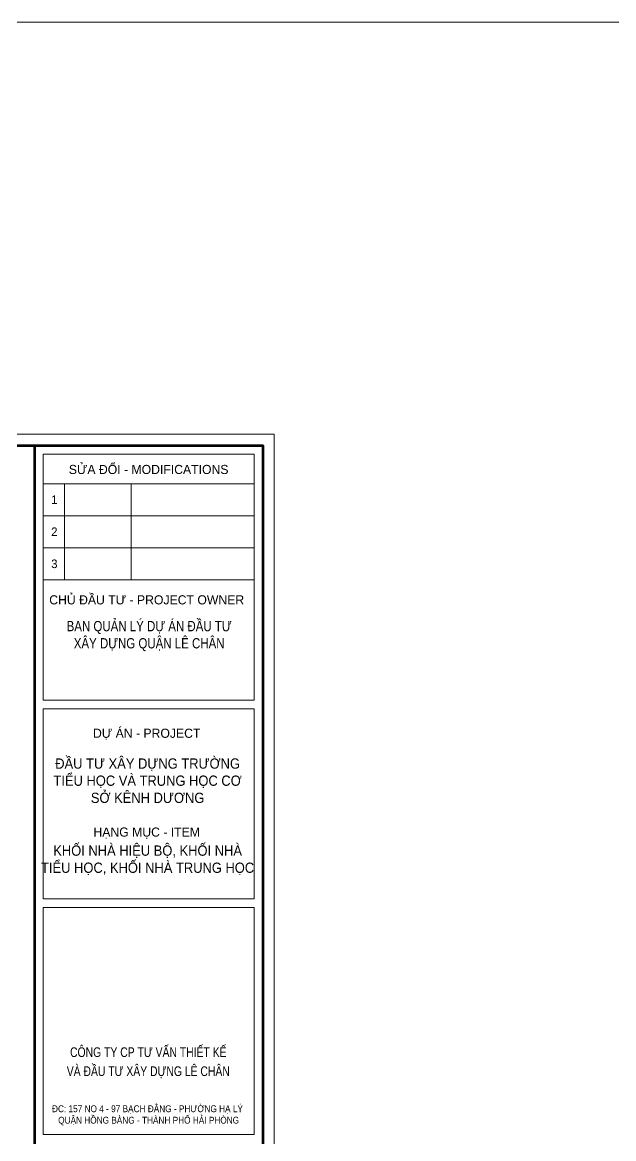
# Model space of a CAD drawing. Header units: millimetres. Extents: x 3174748 to 6019813, y -1021377 to -162175.
# Drawn here: x 4387690 to 4418778, y -220822 to -162175 of the extents above; entities that cross this region are included whole.
import ezdxf
from ezdxf.enums import TextEntityAlignment as Align

# ---------------------------------------------------------------- set-up
doc = ezdxf.new("R2010")
doc.units = ezdxf.units.MM
doc.header["$LTSCALE"] = 60
doc.header["$MEASUREMENT"] = 0
doc.layers.get('DEFPOINTS').update_dxf_attribs({"lineweight": 0})
for name, color, linetype, lineweight in [('08. Net Text', 3, 'Continuous', 13), ('Khungten_LCDI', 7, 'Continuous', 5), ('LC Text1', 3, 'Continuous', 20), ('Steel', 4, 'Continuous', 0), ('thay1', 63, 'Continuous', 18)]:
    doc.layers.add(name, color=color, linetype=linetype, lineweight=lineweight)
doc.styles.add('Khungten', font='VHAVAN.TTF', dxfattribs={"width": 0.9, "height": 5000})
doc.styles.add('Text Khung Ten', font='VHAVAN.TTF')
doc.styles.add('Title', font='VHBLACK.TTF', dxfattribs={"width": 0.8})

# ---------------------------------------------------------------- blocks, each defined once
blk = doc.blocks.new('lcdi fix H')
at = {"layer": 'DEFPOINTS', "lineweight": 0}
blk.add_lwpolyline([(-1200, -14850), (-1200, 14850), (40800, 14850), (40800, -14850)], close=True, dxfattribs=at)
at = {"layer": 'Khungten_LCDI', "color": 5, "lineweight": 60}
blk.add_line((36600, 14650), (36600, -14650), dxfattribs=at)
at = {"layer": 'Khungten_LCDI', "color": 5, "lineweight": 25}
blk.add_line((40600, -14650), (40600, 14650), dxfattribs=at)
at = {"layer": 'Khungten_LCDI', "color": 9, "lineweight": 15}
for p, q in [((36750, 13981), (40450, 13981)), ((37123, 13981), (37123, 12297)), ((38293, 13981), (38293, 12297)), ((36750, 13420), (40450, 13420)), ((36750, 12858), (40450, 12858)), ((36750, 12297), (40450, 12297))]:
    blk.add_line(p, q, dxfattribs=at)
at = {"layer": 'Khungten_LCDI', "color": 5, "lineweight": 60}
blk.add_lwpolyline([(0, -14650), (0, 14650), (40600, 14650), (40600, -14650)], close=True, dxfattribs=at)
at = {"layer": 'Khungten_LCDI', "color": 9, "lineweight": 15}
for points in [[(36750, 10190), (40450, 10190), (40450, 14500), (36750, 14500)], [(36750, 6712), (40450, 6712), (40450, 10040), (36750, 10040)], [(36750, 2587), (40450, 2587), (40450, 6562), (36750, 6562)]]:
    blk.add_lwpolyline(points, close=True, dxfattribs=at)
at = {"color": 7, "style": 'Khungten'}
for s, p in [('söa ®æi - modifications', (38600, 14151)), ('chñ ®Çu t\xad - project owner', (38566, 11868)), ('dù ¸n - PROJECT', (38566, 9532)), ('h¹ng môc - item', (38566, 7801))]:
    blk.add_text(s, height=160, dxfattribs=at).set_placement(p, align=Align.CENTER)
at = {"color": 7, "style": 'Title', "width": 0.8}
for s, p in [('c«ng ty cp t\xad vÊn thiÕt kÕ', (38594, 3942)), ('vµ ®Çu t\xad x©y dùng lª ch©n', (38594, 3609))]:
    blk.add_text(s, height=170, dxfattribs=at).set_placement(p, align=Align.CENTER)
at = {"color": 4, "char_height": 180, "attachment_point": 5, "style": 'Khungten'}
for s, insert, width in [('{\\f.VnArialH|b0|i0|c0|p34;\\W0.8;ban qu¶n lý dù ¸n ®Çu t\xad \\Px©y dùng quËn lª ch©n}', (38609, 11313), 3619.87), ('{\\f.VnArialH|b0|i0|c0|p34;®Çu t\xad x©y dùng tr\xadêng tiÓu häc vµ trung häc c¬ së kªnh d\xad¬ng}', (38582, 8780), 3669.98), ('{\\f.VnArialH|b0|i0|c0|p34;khèi nhµ hiÖu bé, khèi nhµ tiÓu häc, khèi nhµ trung häc}', (38582, 7387), 3833.26)]:
    blk.add_mtext(s, dxfattribs=dict(at, insert=insert, width=width))
at = {"color": 7, "insert": (38600, 3096), "char_height": 120, "attachment_point": 2, "style": 'Khungten'}
blk.add_mtext_dynamic_manual_height_columns('®c: 157 no 4 - 97 b¹ch ®»ng - ph\xadêng h¹ lý   quËn hång bµng - thµnh phè h¶i phßng ', width=3421.65, gutter_width=25, heights=[0], dxfattribs=at)
at = {"color": 7, "style": 'Khungten', "width": 0.8}
for tag, p in [('REVISION', (39499, -10746)), ('NGAYHT', (39546, -11609))]:
    blk.add_attdef(tag, text='', height=200, dxfattribs=at).set_placement(p, align=Align.CENTER)
at = {"layer": '08. Net Text', "color": 7, "style": 'Text Khung Ten'}
blk.add_text('1', height=150, dxfattribs=at).set_placement((36892, 13627))
at = {"layer": '08. Net Text', "color": 7, "ltscale": 2, "style": 'Text Khung Ten'}
for s, p in [('2', (36892, 13065)), ('3', (36892, 12504))]:
    blk.add_text(s, height=150, dxfattribs=at).set_placement(p)
at = {"layer": 'LC Text1', "style": 'Title', "width": 3.882085}
for tag, p, p2 in [('TENBANVE1', (36913, -8886), (40339, -8886)), ('TENBANVE2', (36913, -9562), (40339, -9562))]:
    blk.add_attdef(tag, text='', height=250, dxfattribs=at).set_placement(p, p2, align=Align.FIT)
at = {"layer": 'LC Text1', "style": 'Title', "width": 0.7}
blk.add_attdef('SOBANVE', text='', height=250, dxfattribs=at).set_placement((39562, -13896), align=Align.CENTER)

msp = doc.modelspace()

# ---------------------------------------------------------------- linework, layer by layer
at = {"layer": 'Steel', "ltscale": 0.3}
msp.add_lwpolyline([(4505277.8, -162175.1), (4080244, -162175.1), (4080244, -392374.1), (4505277.8, -392374.1)], close=True, dxfattribs=at)

# ---------------------------------------------------------------- block references
at = {"layer": 'thay1', "ltscale": 2, "xscale": 3.000002513308824, "yscale": 3.000002513308824, "zscale": 3.000002513308824}
msp.add_blockref('lcdi fix H', (4278530.8, -228358.7), dxfattribs=at)

doc.saveas('drawing.dxf')
